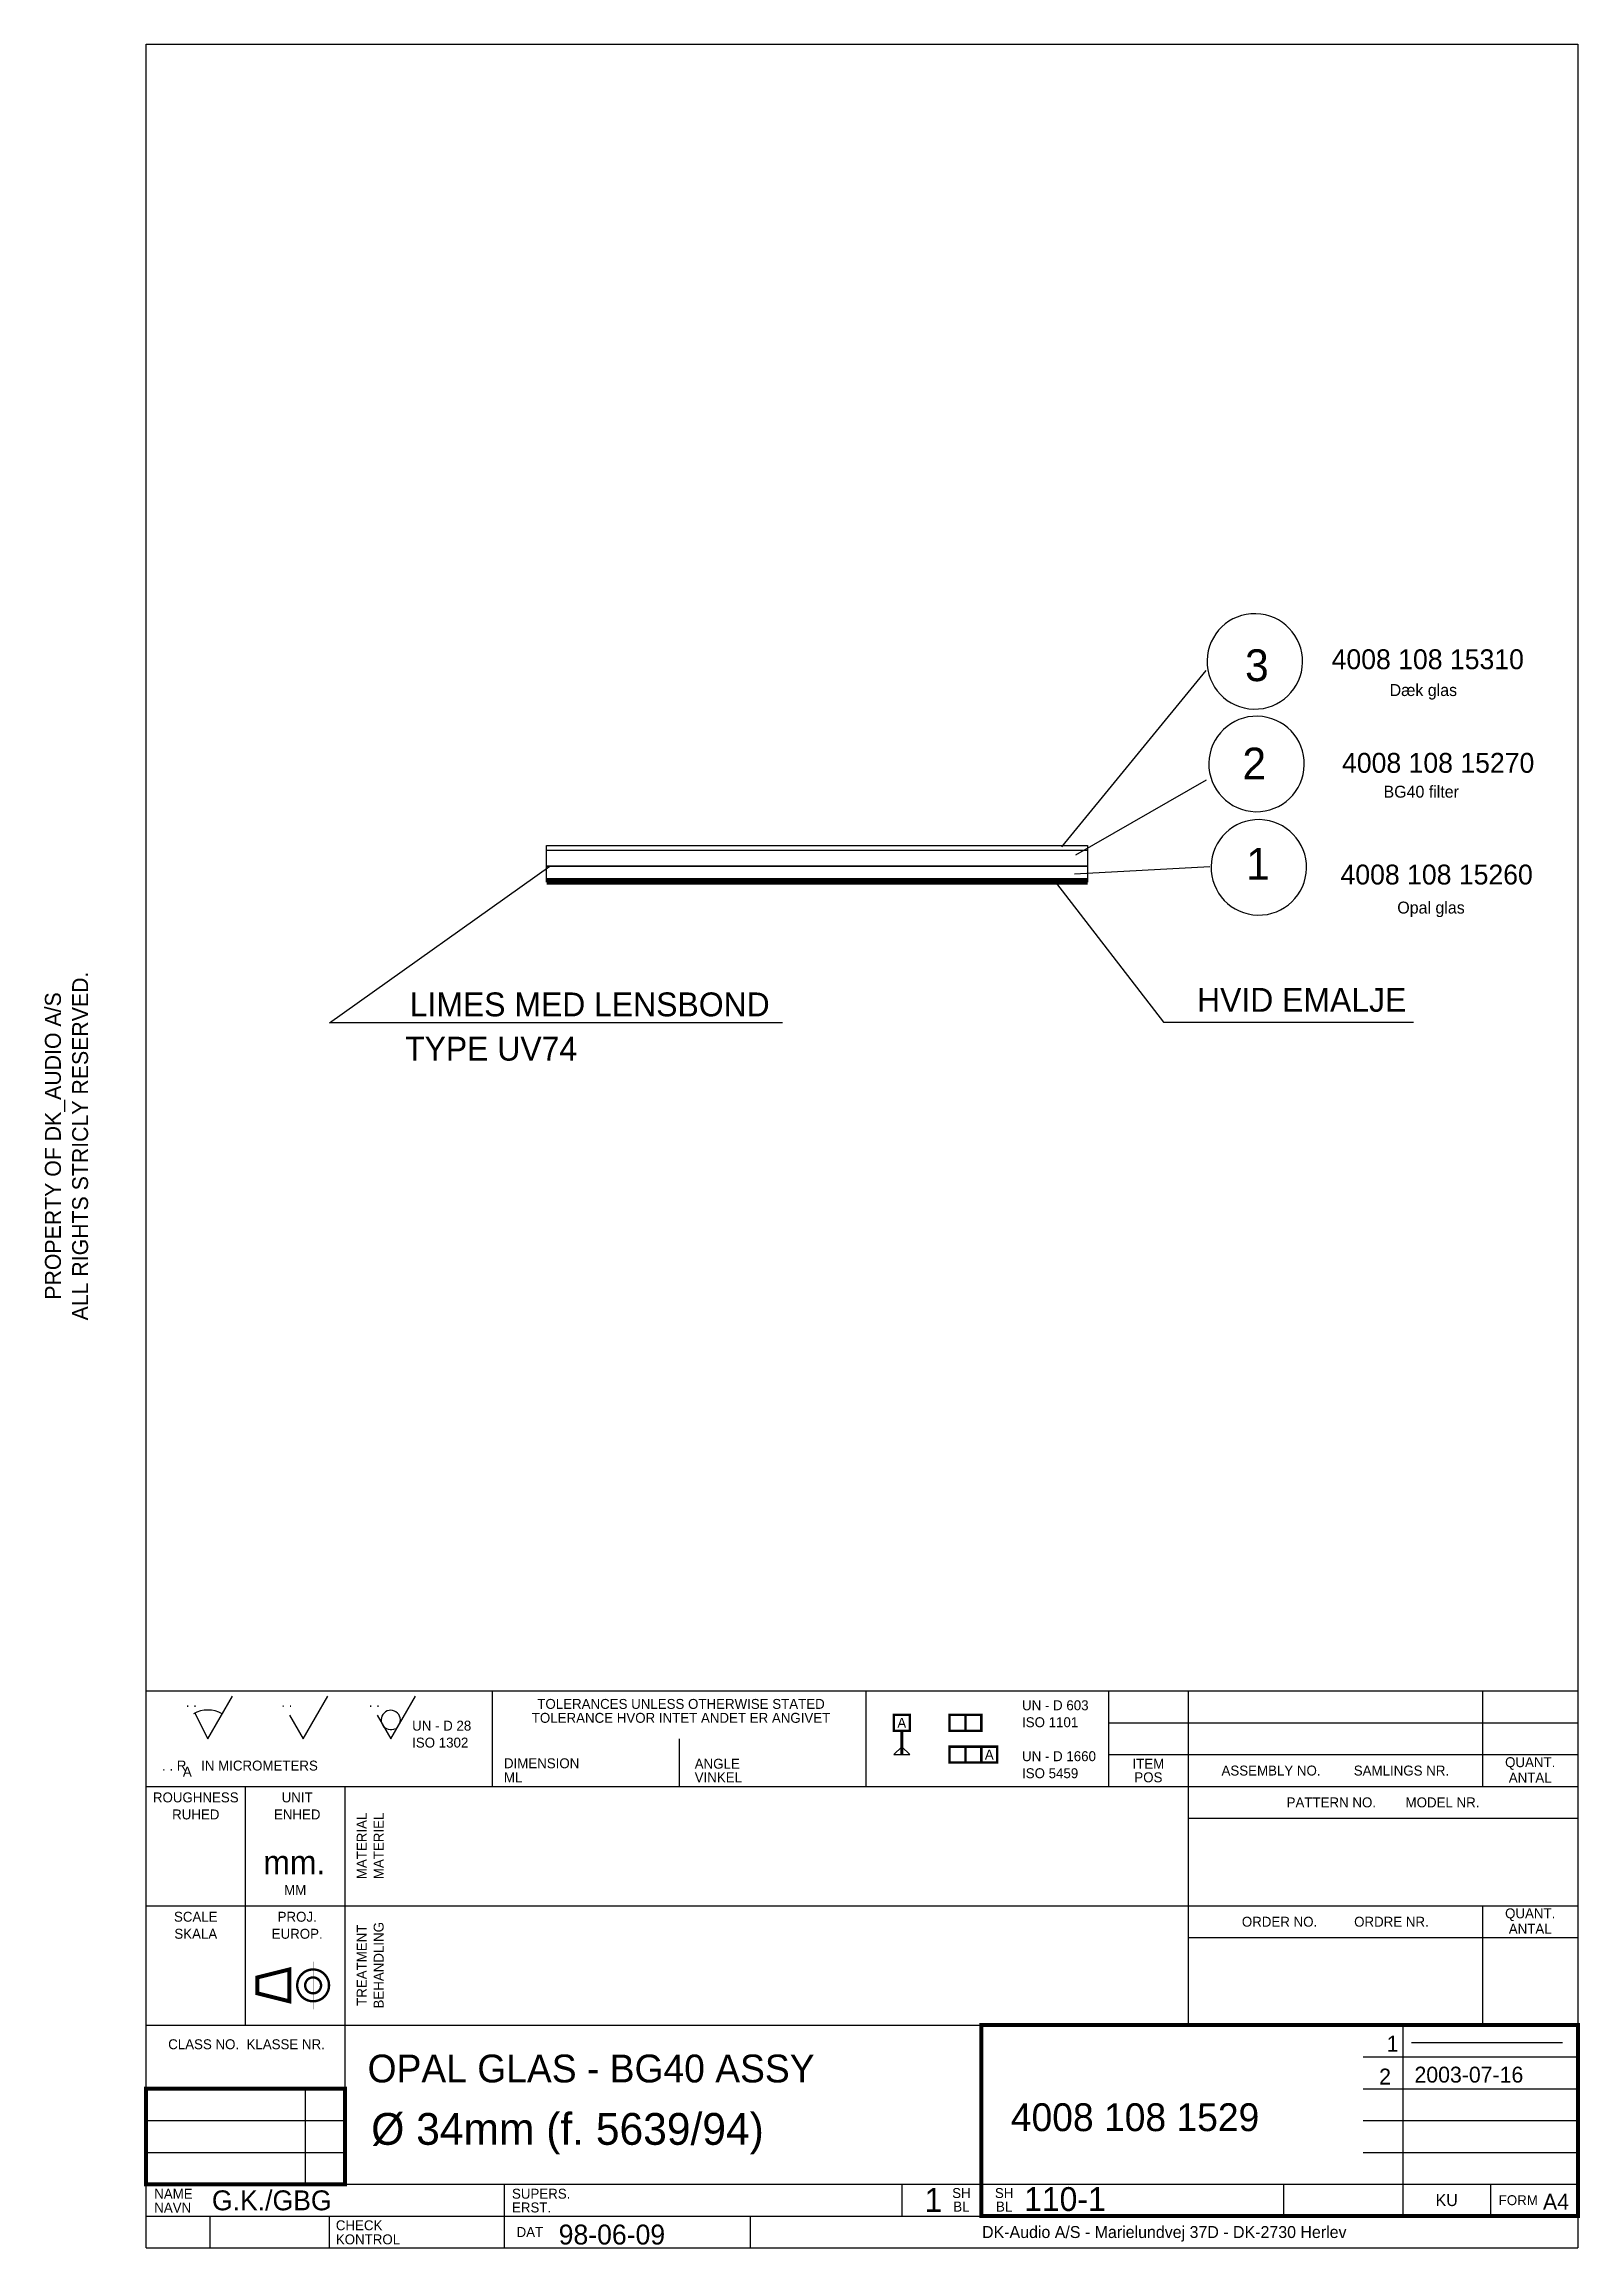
# Model space of a CAD drawing. Extents: x 7 to 200, y 10 to 287.
import ezdxf
from ezdxf.enums import TextEntityAlignment as Align

# ---------------------------------------------------------------- set-up
doc = ezdxf.new("R2010")
doc.units = 0
doc.header["$MEASUREMENT"] = 0
doc.linetypes.add('CENTER', pattern=[2, 1.25, -0.25, 0.25, -0.25])
doc.layers.add('110-1', color=10, linetype='CONTINUOUS')
doc.layers.add('110-1M', color=1, linetype='CONTINUOUS')
doc.styles.add('TXT', font='txt')
doc.styles.add('UV', font='UV.SHX')

msp = doc.modelspace()

# ---------------------------------------------------------------- linework, layer by layer
at = {"layer": '110-1'}
for p, q in [((20, 10), (20, 287)), ((20, 287), (200, 287)), ((200, 287), (200, 10)), ((45, 67), (45, 50)), ((65, 18), (65, 14)), ((43, 14), (43, 10))]:
    msp.add_line(p, q, dxfattribs=at)
at = {"layer": '110-1', "color": 115}
msp.add_line((179.08, 35.84), (198.06, 35.84), dxfattribs=at)
at = {"layer": '110-1'}
for points in [[(20, 80), (200, 80)], [(26.15, 77.23), (27.75, 74), (30.87, 79.37)], [(38.04, 76.97), (39.75, 74), (42.87, 79.37)], [(49.04, 76.97), (50.75, 74), (53.87, 79.37)], [(63.5, 80), (63.5, 68)], [(110.5, 80), (110.5, 68)], [(141, 80), (141, 68)], [(151, 80), (151, 38)], [(188, 80), (188, 68)], [(141, 76), (200, 76)], [(87, 74), (87, 68)], [(141, 72), (200, 72)], [(20, 68), (200, 68)], [(32.5, 38), (32.5, 68)], [(45, 68), (45, 18)], [(151.09, 64.01), (200.09, 64.01)], [(20, 53), (200, 53)], [(188, 53), (188, 38)], [(151, 49), (200, 49)], [(20, 38), (200, 38)], [(178, 38), (178, 14)], [(173, 34), (200, 34)], [(40, 30), (40, 18)], [(173, 30), (200, 30)], [(20, 26), (45, 26)], [(173, 26), (200, 26)], [(20, 22), (45, 22)], [(173, 22), (200, 22)], [(20, 18), (200, 18)], [(65, 18), (65, 10)], [(115, 18), (115, 14)], [(125, 18), (125, 14)], [(163, 18), (163, 14)], [(189, 18), (189, 14)], [(20, 14), (200, 14)], [(28, 14), (28, 10)], [(43, 14), (43, 10)], [(96, 10), (96, 14)], [(20, 10), (200, 10)]]:
    msp.add_lwpolyline(points, dxfattribs=at)
for points, const_width in [([(114, 77), (116, 77), (116, 75), (114, 75)], 0.3), ([(121, 75), (123, 75), (123, 77), (121, 77)], 0.3), ([(123, 75), (125, 75), (125, 77), (123, 77)], 0.3), ([(121, 71), (123, 71), (123, 73), (121, 73)], 0.3), ([(123, 71), (125, 71), (125, 73), (123, 73)], 0.3), ([(125, 73), (127, 73), (127, 71), (125, 71)], 0.3), ([(125, 14), (200, 14), (200, 38), (125, 38)], 0.5)]:
    msp.add_lwpolyline(points, close=True, dxfattribs=dict(at, const_width=const_width))
for points, const_width in [([(115, 75), (115, 72)], 0.4), ([(34, 42), (38, 41), (38, 45), (34, 44), (34, 42)], 0.5), ([(20, 18), (45, 18), (45, 30), (20, 30), (20, 18)], 0.5)]:
    msp.add_lwpolyline(points, dxfattribs=dict(at, const_width=const_width))
msp.add_lwpolyline([(114, 72), (116, 72), (115, 73)], close=True, dxfattribs=at)
at = {"layer": '110-1', "color": 13, "const_width": 0.3}
for points in [[(39, 43, 1), (43, 43, 1)], [(40, 43, 1), (42, 43, 1)]]:
    msp.add_lwpolyline(points, format="xyb", close=True, dxfattribs=at)
at = {"layer": '110-1', "color": 2, "linetype": 'CENTER', "const_width": 0.02}
for points in [[(41, 46), (41, 40)], [(33, 43), (44, 43)]]:
    msp.add_lwpolyline(points, dxfattribs=at)
at = {"layer": '110-1'}
for centre, radius, start, end in [((27.75, 74), 3.61, 59.8382, 119.8382), ((50.76, 76.36), 1.21, 306.4848, 299.2477)]:
    msp.add_arc(centre, radius, start, end, dxfattribs=at)
at = {"layer": '110-1M', "color": 3}
for p, q in [((70.35, 186.25), (138.35, 186.25)), ((70.35, 185.69), (70.35, 186.25)), ((70.35, 185.68), (138.35, 185.68)), ((70.35, 183.68), (70.35, 185.68)), ((138.35, 186.25), (138.35, 185.68)), ((138.35, 185.68), (138.35, 183.68)), ((70.35, 181.68), (70.35, 183.68)), ((70.35, 183.68), (138.35, 183.68)), ((138.35, 183.68), (70.35, 183.68)), ((138.35, 183.68), (138.35, 181.68)), ((138.35, 182.08), (70.35, 182.08))]:
    msp.add_line(p, q, dxfattribs=at)
at = {"layer": '110-1M'}
for points in [[(135.1, 186.09), (153.26, 208.25)], [(136.88, 185.09), (153.32, 194.52)], [(100.02, 164), (43.06, 164), (70.75, 183.68)], [(136.72, 182.69), (153.74, 183.65)], [(134.46, 181.48), (147.89, 164.07), (179.32, 164.07)]]:
    msp.add_lwpolyline(points, dxfattribs=at)
at = {"layer": '110-1M', "color": 3, "const_width": 0.667}
msp.add_lwpolyline([(138.35, 181.68), (70.35, 181.68)], dxfattribs=at)
at = {"layer": '110-1M'}
for centre in [(159.38, 209.41), (159.6, 196.52), (159.88, 183.52)]:
    msp.add_arc(centre, 6, 358.7558, 358.7557, dxfattribs=at)

# ---------------------------------------------------------------- texts
at = {"layer": '110-1'}
for s, p in [('ALL RIGHTS STRICLY RESERVED.', (12.71, 148.5)), ('PROPERTY OF DK_AUDIO A/S', (9.29, 148.5))]:
    msp.add_text(s, height=2, rotation=90, dxfattribs=at).set_placement(p, align=Align.CENTER)
at = {"layer": '110-1', "style": 'UV'}
for s, p in [('. .', (25, 78)), ('. .', (37, 78)), ('. .', (48, 78)), ('UN - D 603', (130.12, 77.58)), ('UN - D 28', (53.45, 75.02)), ('ISO 1101', (130.12, 75.45)), ('ISO 1302 ', (53.45, 72.89)), ('UN - D 1660', (130.12, 71.18)), ('. . R    IN MICROMETERS', (22, 70)), ('A', (24.63, 69.24)), ('DIMENSION', (64.99, 70.29)), ('ML', (64.99, 68.52)), ('ANGLE', (88.97, 70.23)), ('VINKEL', (88.97, 68.52)), ('ISO 5459', (130.12, 69.04)), ('NAME', (21.03, 16.18)), ('SUPERS.', (66, 16.19)), ('NAVN', (21.03, 14.44)), ('ERST.', (66, 14.46)), ('CHECK', (43.86, 12.22)), ('KONTROL', (43.86, 10.45))]:
    msp.add_text(s, height=1.25, dxfattribs=at).set_placement(p)
for s, p in [('TOLERANCES UNLESS OTHERWISE STATED', (87.25, 77.75)), ('TOLERANCE HVOR INTET ANDET ER ANGIVET', (87.25, 76)), ('ROUGHNESS', (26.25, 66)), ('UNIT', (39, 66)), ('RUHED', (26.25, 63.86)), ('ENHED', (39, 63.86)), ('MM', (38.75, 54.37)), ('SCALE', (26.25, 51)), ('SKALA', (26.25, 48.86)), ('EUROP.', (39, 48.86)), ('PROJ.', (39, 51))]:
    msp.add_text(s, height=1.25, dxfattribs=at).set_placement(p, align=Align.CENTER)
for s, height, p in [('A', 1.25, (115, 76)), ('A', 1.25, (126, 72)), ('ITEM', 1.25, (146, 70.85)), ('POS', 1.25, (146, 69.15)), ('ASSEMBLY NO.         SAMLINGS NR.', 1.25, (169.5, 70)), ('QUANT.', 1.25, (194, 70.89)), ('ANTAL', 1.25, (194, 69.11)), ('PATTERN NO.        MODEL NR.', 1.25, (175.5, 66)), ('QUANT.', 1.25, (194, 51.89)), ('ORDER NO.          ORDRE NR.', 1.25, (169.5, 51)), ('ANTAL', 1.25, (194, 50.11)), ('CLASS NO.  KLASSE NR.', 1.25, (32.63, 35.6)), ('SH', 1.25, (122.5, 16.9)), ('SH', 1.25, (127.87, 16.9)), ('KU', 1.5, (183.5, 16)), ('FORM', 1.25, (192.5, 16)), ('BL', 1.25, (122.5, 15.19)), ('BL', 1.25, (127.87, 15.19)), ('DAT', 1.25, (68.25, 12)), ('DK-Audio A/S - Marielundvej 37D - DK-2730 Herlev', 1.5, (148, 11.81))]:
    msp.add_text(s, height=height, dxfattribs=at).set_placement(p, align=Align.MIDDLE)
for s, p in [('MATERIAL', (47.11, 60.53)), ('MATERIEL', (49.24, 60.53)), ('TREATMENT', (47.11, 45.53)), ('BEHANDLING', (49.24, 45.53))]:
    msp.add_text(s, height=1.25, rotation=90, dxfattribs=at).set_placement(p, align=Align.MIDDLE)
at = {"layer": '110-1', "color": 115, "style": 'TXT'}
for s, height, p in [('mm.', 3, (34.74, 56.96)), ('1', 2, (175.95, 34.67)), ('OPAL GLAS - BG40 ASSY', 3.5, (47.85, 30.8)), ('2', 2, (175.01, 30.54)), ('2003-07-16', 2, (179.45, 30.78)), ('4008 108 1529', 3.5, (128.71, 24.68)), ('Ø 34mm (f. 5639/94)', 4, (48.31, 22.96)), ('G.K./GBG', 2.5, (28.28, 14.73)), ('1', 3, (117.86, 14.53)), ('110-1', 3, (130.38, 14.64)), ('98-06-09', 2.5, (71.87, 10.43))]:
    msp.add_text(s, height=height, dxfattribs=at).set_placement(p)
at = {"layer": '110-1', "color": 14, "style": 'TXT'}
msp.add_text('A4', height=2, dxfattribs=at).set_placement((195.6, 14.8))
at = {"layer": '110-1M', "style": 'TXT'}
for s, height, p in [('3', 4, (159.64, 208.93)), ('4008 108 15310', 2.5, (181.12, 209.68)), ('Dæk glas', 1.5, (180.57, 205.62)), ('2', 4, (159.31, 196.6)), ('4008 108 15270', 2.5, (182.43, 196.66)), ('BG40 filter', 1.5, (180.3, 193.06)), ('1', 4, (159.78, 183.96)), ('4008 108 15260', 2.5, (182.24, 182.62)), ('Opal glas', 1.5, (181.53, 178.28)), ('LIMES MED LENSBOND', 3, (75.77, 166.3)), ('HVID EMALJE', 3, (165.27, 166.85)), ('TYPE UV74', 3, (63.38, 160.71))]:
    msp.add_text(s, height=height, dxfattribs=at).set_placement(p, align=Align.MIDDLE)

doc.saveas('drawing.dxf')
